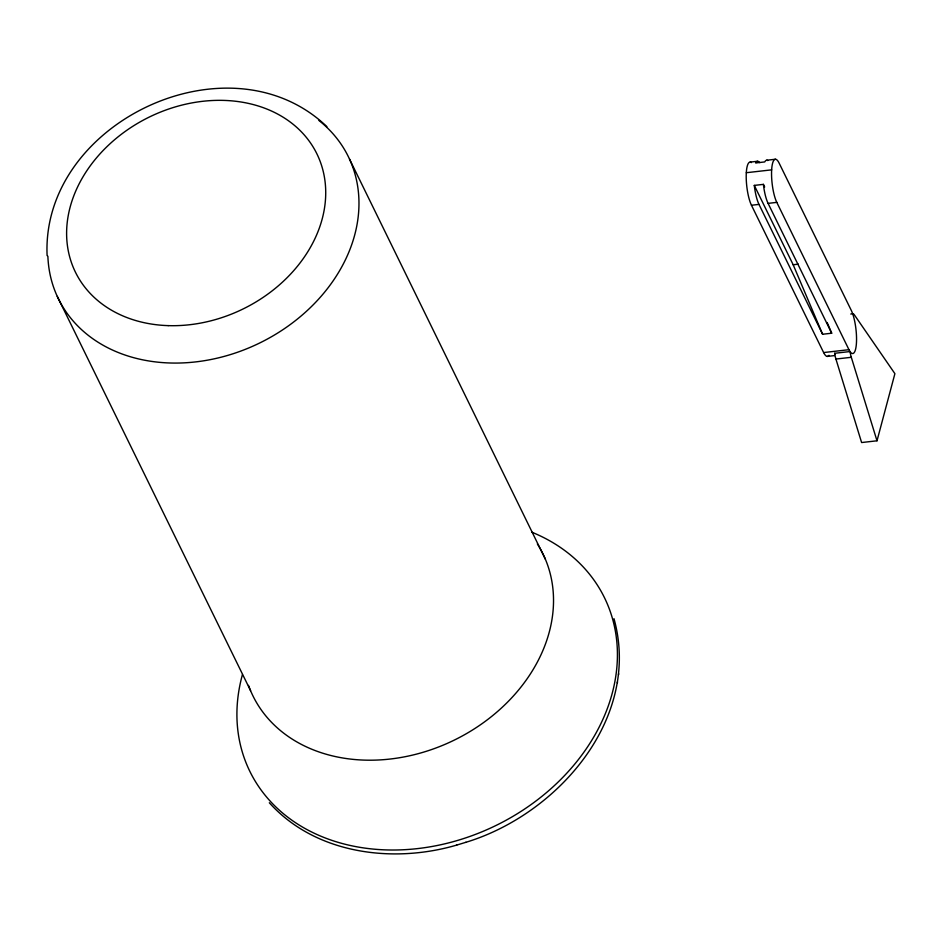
<?xml version="1.0" encoding="UTF-8"?>
<svg xmlns="http://www.w3.org/2000/svg" width="942" height="942" viewBox="0 0 942 942"><rect width="100%" height="100%" fill="white"/><g stroke="black" fill="none" stroke-linecap="round" stroke-linejoin="round"><path stroke-width="1.41" d="M47.1 255.623C41.083 122.154 229.577 33.5 326.886 126.64M465.737 842.348C557.275 814.63 641.69 718.664 613.996 618.694M617.351 682.891L617.505 681.878M618.517 674.778L618.67 673.73M877.002 440.797L851.309 357.301A13.506 3.368 83.5 0 1 850.025 351.543L834.636 353.285A13.506 3.368 83.5 0 0 835.919 359.043L861.612 442.54L877.002 440.797L894.9 373.668L854.382 314.887A13.506 3.368 83.5 0 0 852.687 313.816L850.767 314.039M269.318 802.749C315.464 854.159 393.061 863.802 456.764 845.068M456.517 845.151L465.925 842.289M750.138 162.118L757.521 161.27M766.623 160.246L775.49 159.245M746.311 172.716L771.651 169.854A23.632 5.888 83.5 0 1 779.128 163.107L851.297 310.413A23.632 5.888 83.5 0 1 856.443 342.947A23.632 5.888 83.5 0 1 848.966 349.694L823.626 352.555L751.457 205.25A23.632 5.888 83.5 0 1 746.205 176.625A23.632 5.888 83.5 0 1 751.386 162.601M827.17 322.529L831.692 333.221L822.601 334.245L758.981 204.39A23.632 5.888 83.5 0 1 754.295 185.397L763.397 184.373L764.668 186.975M751.457 205.25L758.981 204.39M763.397 184.373A23.632 5.888 83.5 0 0 768.083 203.366L776.797 202.377L848.966 349.694M754.295 185.397L793.176 264.749L798.369 264.16M827.276 356.406L834.447 355.605M835.919 359.043L851.309 357.301M768.083 203.366L831.692 333.221M349.506 159.092L545.347 559.148M57.274 296.389L250.548 690.604M793.176 264.749L822.601 334.245M537.364 543.923A161.447 128.265 -26.1 0 1 454.35 740.071A161.447 128.265 -26.1 0 1 248.511 685.387M318.891 120.446A161.447 128.265 -26.1 0 1 261.429 342.134A161.447 128.265 -26.1 0 1 47.877 256.189M531.865 532.206A197.431 156.843 -26.1 0 1 596.875 731.475A197.431 156.843 -26.1 0 1 360.974 847.517A197.431 156.843 -26.1 0 1 242.435 674.578M776.797 202.377A23.632 5.888 83.5 0 1 771.651 169.854M759.794 162.636A23.632 5.888 83.5 0 0 755.637 162.954L764.727 161.93A23.632 5.888 83.5 0 1 767.742 160.54M828.96 355.311A23.632 5.888 83.5 0 1 823.626 352.555M835.165 353.992A23.632 5.888 83.5 0 1 834.636 353.285M168.171 325.626A134.447 106.799 -26.1 0 0 319.715 160.258A134.447 106.799 -26.1 0 0 100.629 153.157A134.447 106.799 -26.1 0 0 168.171 325.626"/></g></svg>
